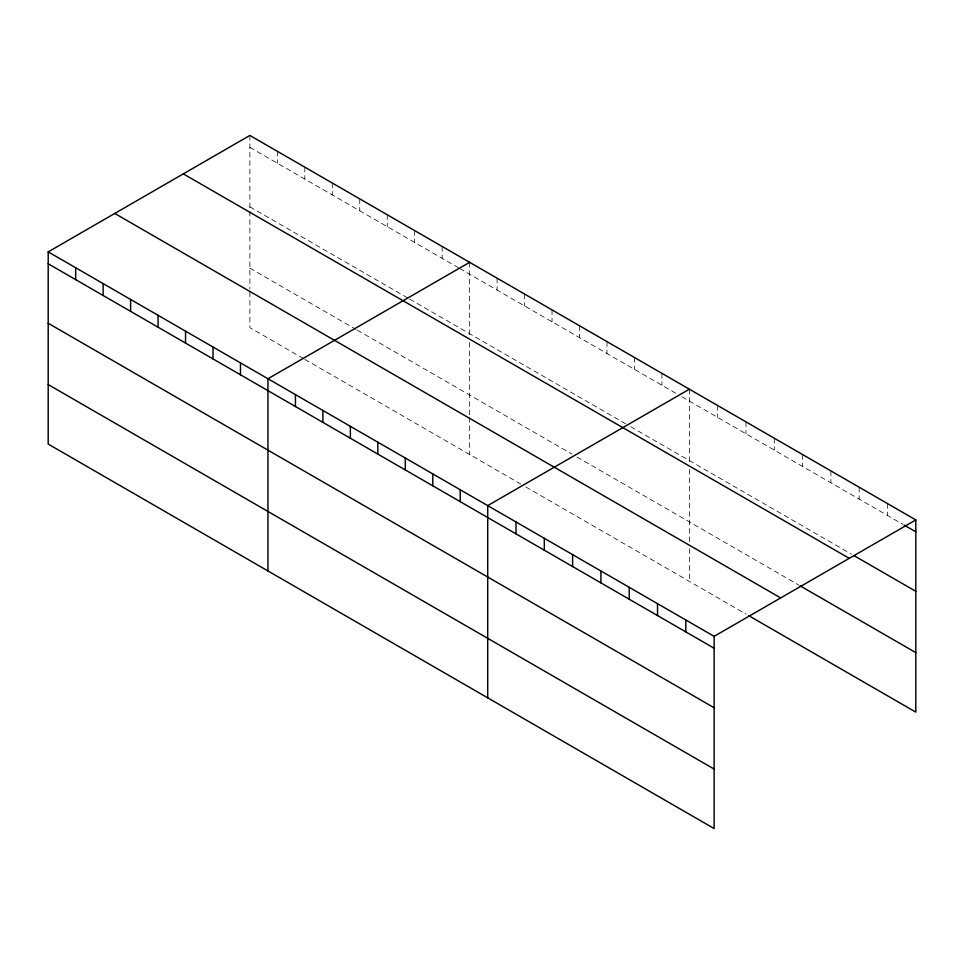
<?xml version="1.0" encoding="UTF-8"?>
<svg xmlns="http://www.w3.org/2000/svg" width="964" height="964" viewBox="0 0 964 964"><rect width="100%" height="100%" fill="white"/><g stroke="black" fill="none" stroke-linecap="round" stroke-linejoin="round"><path stroke-width="0.72" stroke-dasharray="4.82 3.62" d="M249.869 135.442L249.869 209.754M249.869 147.335L458.394 267.727M459.635 268.45L676.897 393.878M681.897 396.758L902.931 524.38M249.869 206.838L408.447 298.394M409.7 299.117L625.708 423.823M630.697 426.703L851.477 554.167M249.869 268.149L356.005 329.423M357.258 330.146L572.014 454.128M577.014 457.02L798.734 585.028M303.564 358.644L249.869 327.652L249.869 290.453M304.817 359.367L520.825 484.085M525.814 486.965L745.991 614.08M887.495 503.582L887.495 515.463M859.201 487.242L859.201 499.123M830.896 470.902L830.896 482.783M802.59 454.562L802.59 466.443M774.285 438.222L774.285 450.104M745.991 421.883L745.991 433.764M717.686 405.543L717.686 417.424M689.381 389.203L689.381 463.503M689.381 469.348L689.381 542.72M689.381 548.673L689.381 581.4M661.919 373.333L661.919 385.226M634.445 357.475L634.445 369.369M606.971 341.618L606.971 353.511M579.509 325.76L579.509 337.653M552.035 309.902L552.035 321.795M524.573 294.044L524.573 305.925M497.099 278.186L497.099 290.068M469.625 262.316L469.625 336.629M469.625 342.473L469.625 415.846M469.625 417.34L469.625 454.526M442.163 246.459L442.163 258.352M414.689 230.601L414.689 242.494M387.227 214.743L387.227 226.636M359.753 198.885L359.753 210.779M332.279 183.027L332.279 194.921M304.817 167.17L304.817 179.051M277.343 151.312L277.343 163.193M249.869 211.224L249.869 288.971"/><path stroke-width="1.45" d="M48.2 251.881L714.131 636.348L714.131 828.558L48.2 444.079L48.2 251.881L249.869 135.442L915.8 519.921L915.8 712.119L748.558 615.562M469.625 262.316L267.956 378.756L267.956 570.953M689.381 389.203L487.712 505.63L487.712 697.828M714.131 636.348L915.8 519.921M904.22 525.127L915.8 531.803M854.056 555.662L915.8 591.306M183.317 173.869L849.248 558.337M800.024 585.775L915.8 652.616M114.752 213.454L780.683 597.933M48.2 263.775L714.131 648.242M48.2 323.277L714.131 707.745M48.2 384.576L714.131 769.055M685.826 620.009L685.826 631.902M657.52 603.669L657.52 615.562M629.227 587.329L629.227 599.222M600.921 570.989L600.921 582.883M572.616 554.649L572.616 566.543M544.311 538.31L544.311 550.203M516.017 521.97L516.017 533.863M460.238 489.772L460.238 501.666M432.776 473.914L432.776 485.808M405.302 458.057L405.302 469.938M377.828 442.199L377.828 454.08M350.366 426.341L350.366 438.222M322.892 410.471L322.892 422.365M295.43 394.613L295.43 406.507M240.482 362.898L240.482 374.791M213.02 347.04L213.02 358.933M185.546 331.182L185.546 343.064M158.072 315.324L158.072 327.206M130.61 299.455L130.61 311.348M103.136 283.597L103.136 295.49M75.674 267.739L75.674 279.632"/></g></svg>
